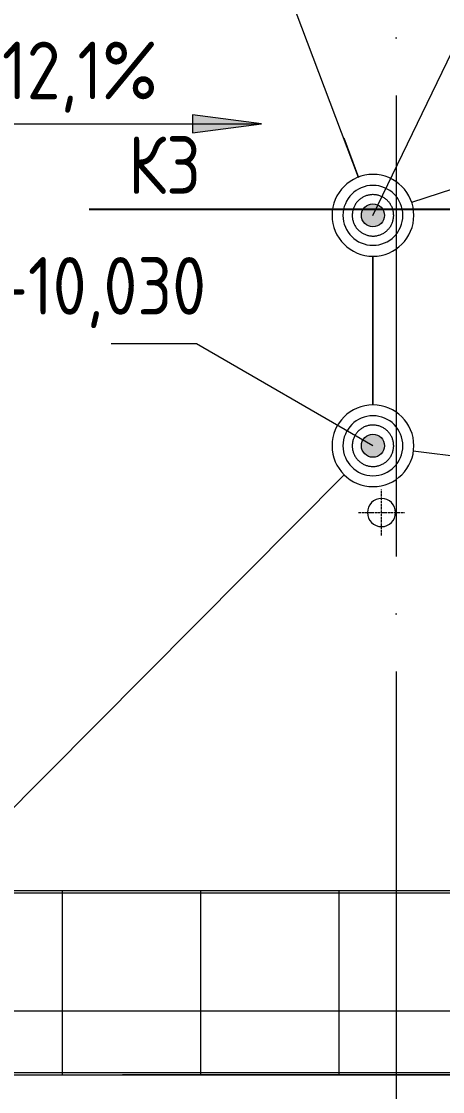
# Model space of a CAD drawing. Header units: millimetres. Extents: x -88595 to 880822, y -1054509 to -148035.
# Drawn here: x 538388 to 540215, y -247325 to -242680 of the extents above; entities that cross this region are included whole.
import ezdxf

# ---------------------------------------------------------------- set-up
doc = ezdxf.new("R2010")
doc.units = ezdxf.units.MM
doc.linetypes.add('ADSK_Линия сетки', pattern=[25, 20, -2.5, 0, -2.5])
doc.linetypes.add('ADSK_Осевая', pattern=[14, 10, -2, 0, -2])
for name, color, linetype, lineweight in [('Крыша', 7, 'Continuous', 9), ('Марки', 7, 'Continuous', 20), ('Оборудование', 7, 'Continuous', 18), ('Ограждение', 7, 'Continuous', 9), ('Оси', 7, 'Continuous', 9), ('Отметки', 7, 'Continuous', 9), ('Размеры', 7, 'Continuous', 9), ('Трубопровод', 7, 'Continuous', 18)]:
    doc.layers.add(name, color=color, linetype=linetype, lineweight=lineweight)
doc.layers.add('П4', color=1, linetype='Continuous')
doc.styles.add('$5$GOST Common', font='GOST_Common.ttf', dxfattribs={"width": 0.9, "height": 250})
doc.styles.add('GOST Common_2', font='GOST_Common.ttf', dxfattribs={"width": 0.9, "height": 350})

# ---------------------------------------------------------------- blocks, each defined once
blk = doc.blocks.new('Кровля')
at = {"layer": 'Ограждение'}
h = blk.add_hatch(dxfattribs=at)
h.set_pattern_fill('FP_53', color=256, style=0, pattern_type=2)
h.set_pattern_definition([(0, (548766.5, 672262.3), (0, 424.264), []), (90, (548766.5, 672262.3), (-600, 4e-14), [])])
h.paths.add_polyline_path([(553034.5, 679975.5), (553170.1, 679975.5), (553170.1, 679985.5), (549677.7, 679985.5), (549677.7, 679975.5), (552670.5, 679975.5)])
h = blk.add_hatch(dxfattribs=at)
h.set_pattern_fill('FP_18', color=256, style=0, pattern_type=2)
h.set_pattern_definition([(0, (548766.5, 663825.2), (0, 600), []), (90, (548766.5, 663825.2), (-600, 4e-14), [])])
h.paths.add_polyline_path([(552640.5, 679195.5), (553170.1, 679195.5), (553170.1, 679975.5), (549677.7, 679975.5), (549677.7, 679195.5), (552620.5, 679195.5)])
h = blk.add_hatch(dxfattribs=at)
h.set_pattern_fill('FP_54', color=256, style=0, pattern_type=2)
h.set_pattern_definition([(0, (548766.5, 671148.3), (0, 424.264), []), (90, (548766.5, 671148.3), (-600, 4e-14), [])])
h.paths.add_polyline_path([(551918, 679185.5), (553170.1, 679185.5), (553170.1, 679195.5), (549677.7, 679195.5), (549677.7, 679185.5), (551545.9, 679185.5)])
at = {"layer": 'Отметки'}
h = blk.add_hatch(color=256, dxfattribs=at)
edge = h.paths.add_edge_path()
edge.add_arc((552180.5, 682915.5), 50, 0, 360)
h = blk.add_hatch(color=256, dxfattribs=at)
edge = h.paths.add_edge_path()
edge.add_arc((552180.5, 681915.5), 50, 0, 360)
at = {"layer": 'Размеры'}
blk.add_hatch(color=256, dxfattribs=at).paths.add_polyline_path([(551697.1, 683312.8), (551397, 683352.2), (551397.1, 683273.2)])
blk.add_hatch(color=256, dxfattribs=at).paths.add_polyline_path([(551697.1, 683312.8), (551397, 683352.2), (551397.1, 683273.2)])
at = {"layer": 'Крыша'}
for p, q in [((552118.3, 683080.2), (551436.5, 684885.5)), ((555895.5, 684141.5), (552348.1, 682970.8)), ((552053.5, 683251.6), (552118.3, 683080.2)), ((552180.5, 682093), (552180.5, 682738)), ((552180.5, 682738), (552180.5, 682093)), ((552355.1, 681893.5), (555037.7, 681557)), ((550263.2, 679985.5), (552055.5, 681789.6)), ((552055.5, 681789.6), (550263.2, 679985.5))]:
    blk.add_line(p, q, dxfattribs=at)
at = {"layer": 'Оборудование', "flags": 128}
for points in [[(552270.4, 682915.5), (552270.3, 682919), (552270.1, 682922.6), (552269.7, 682926.2), (552269.2, 682929.8), (552268.6, 682933.3), (552267.8, 682936.8), (552266.9, 682940.3), (552265.8, 682943.7), (552264.6, 682947.1), (552263.3, 682950.5), (552261.8, 682953.7), (552260.2, 682957), (552258.5, 682960.1), (552256.6, 682963.2), (552254.7, 682966.2), (552252.6, 682969.1), (552250.4, 682972), (552248.1, 682974.7), (552245.6, 682977.4), (552243.1, 682979.9), (552240.5, 682982.4), (552237.8, 682984.7), (552234.9, 682987), (552232, 682989.1), (552229.1, 682991.1), (552226, 682993), (552222.9, 682994.7), (552219.7, 682996.3), (552216.4, 682997.8), (552213.1, 682999.2), (552209.7, 683000.5), (552206.3, 683001.6), (552202.8, 683002.5), (552199.3, 683003.3), (552195.8, 683004), (552192.2, 683004.6), (552188.7, 683005), (552185.1, 683005.2), (552181.5, 683005.3), (552177.9, 683005.3), (552174.3, 683005.1), (552170.7, 683004.8), (552167.1, 683004.3), (552163.6, 683003.7), (552160.1, 683003), (552156.6, 683002.1), (552153.2, 683001.1), (552149.8, 682999.9), (552146.4, 682998.6), (552143.1, 682997.2), (552139.9, 682995.6), (552136.7, 682993.9), (552133.6, 682992.1), (552130.6, 682990.2), (552127.6, 682988.1), (552124.8, 682985.9), (552122, 682983.7), (552119.3, 682981.3), (552116.7, 682978.8), (552114.2, 682976.2), (552111.9, 682973.5), (552109.6, 682970.7), (552107.4, 682967.8), (552105.4, 682964.8), (552103.5, 682961.8), (552101.7, 682958.7), (552100, 682955.5), (552098.5, 682952.2), (552097.1, 682948.9), (552095.8, 682945.6), (552094.7, 682942.2), (552093.7, 682938.7), (552092.8, 682935.2), (552092.1, 682931.7), (552091.5, 682928.1), (552091.1, 682924.6), (552090.8, 682921), (552090.7, 682917.4), (552090.6, 682915.5)], [(552090.6, 682915.5), (552090.7, 682911.9), (552090.9, 682908.3), (552091.3, 682904.7), (552091.8, 682901.1), (552092.4, 682897.6), (552093.2, 682894.1), (552094.1, 682890.6), (552095.2, 682887.2), (552096.4, 682883.8), (552097.7, 682880.5), (552099.2, 682877.2), (552100.8, 682874), (552102.5, 682870.8), (552104.4, 682867.7), (552106.3, 682864.7), (552108.4, 682861.8), (552110.6, 682858.9), (552112.9, 682856.2), (552115.4, 682853.5), (552117.9, 682851), (552120.5, 682848.5), (552123.2, 682846.2), (552126.1, 682844), (552129, 682841.8), (552131.9, 682839.8), (552135, 682838), (552138.1, 682836.2), (552141.3, 682834.6), (552144.6, 682833.1), (552147.9, 682831.7), (552151.3, 682830.5), (552154.7, 682829.4), (552158.2, 682828.4), (552161.7, 682827.6), (552165.2, 682826.9), (552168.8, 682826.4), (552172.4, 682826), (552175.9, 682825.7), (552179.5, 682825.6), (552183.1, 682825.6), (552186.7, 682825.8), (552190.3, 682826.1), (552193.9, 682826.6), (552197.4, 682827.2), (552200.9, 682827.9), (552204.4, 682828.8), (552207.9, 682829.8), (552211.3, 682831), (552214.6, 682832.3), (552217.9, 682833.7), (552221.1, 682835.3), (552224.3, 682837), (552227.4, 682838.8), (552230.4, 682840.7), (552233.4, 682842.8), (552236.3, 682845), (552239, 682847.3), (552241.7, 682849.6), (552244.3, 682852.1), (552246.8, 682854.8), (552249.1, 682857.5), (552251.4, 682860.2), (552253.6, 682863.1), (552255.6, 682866.1), (552257.5, 682869.1), (552259.3, 682872.2), (552261, 682875.4), (552262.5, 682878.7), (552263.9, 682882), (552265.2, 682885.4), (552266.3, 682888.8), (552267.3, 682892.2), (552268.2, 682895.7), (552268.9, 682899.2), (552269.5, 682902.8), (552269.9, 682906.3), (552270.2, 682909.9), (552270.4, 682913.5), (552270.4, 682915.5)], [(552270.4, 681915.5), (552270.3, 681919), (552270.1, 681922.6), (552269.7, 681926.2), (552269.2, 681929.8), (552268.6, 681933.3), (552267.8, 681936.8), (552266.9, 681940.3), (552265.8, 681943.7), (552264.6, 681947.1), (552263.3, 681950.5), (552261.8, 681953.7), (552260.2, 681957), (552258.5, 681960.1), (552256.6, 681963.2), (552254.7, 681966.2), (552252.6, 681969.1), (552250.4, 681972), (552248.1, 681974.7), (552245.6, 681977.4), (552243.1, 681979.9), (552240.5, 681982.4), (552237.8, 681984.7), (552234.9, 681987), (552232, 681989.1), (552229.1, 681991.1), (552226, 681993), (552222.9, 681994.7), (552219.7, 681996.3), (552216.4, 681997.8), (552213.1, 681999.2), (552209.7, 682000.5), (552206.3, 682001.6), (552202.8, 682002.5), (552199.3, 682003.3), (552195.8, 682004), (552192.2, 682004.6), (552188.7, 682005), (552185.1, 682005.2), (552181.5, 682005.3), (552177.9, 682005.3), (552174.3, 682005.1), (552170.7, 682004.8), (552167.1, 682004.3), (552163.6, 682003.7), (552160.1, 682003), (552156.6, 682002.1), (552153.2, 682001.1), (552149.8, 681999.9), (552146.4, 681998.6), (552143.1, 681997.2), (552139.9, 681995.6), (552136.7, 681993.9), (552133.6, 681992.1), (552130.6, 681990.2), (552127.6, 681988.1), (552124.8, 681985.9), (552122, 681983.7), (552119.3, 681981.3), (552116.7, 681978.8), (552114.2, 681976.2), (552111.9, 681973.5), (552109.6, 681970.7), (552107.4, 681967.8), (552105.4, 681964.8), (552103.5, 681961.8), (552101.7, 681958.7), (552100, 681955.5), (552098.5, 681952.2), (552097.1, 681948.9), (552095.8, 681945.6), (552094.7, 681942.2), (552093.7, 681938.7), (552092.8, 681935.2), (552092.1, 681931.7), (552091.5, 681928.1), (552091.1, 681924.6), (552090.8, 681921), (552090.7, 681917.4), (552090.6, 681915.5)], [(552090.6, 681915.5), (552090.7, 681911.9), (552090.9, 681908.3), (552091.3, 681904.7), (552091.8, 681901.1), (552092.4, 681897.6), (552093.2, 681894.1), (552094.1, 681890.6), (552095.2, 681887.2), (552096.4, 681883.8), (552097.7, 681880.5), (552099.2, 681877.2), (552100.8, 681874), (552102.5, 681870.8), (552104.4, 681867.7), (552106.3, 681864.7), (552108.4, 681861.8), (552110.6, 681858.9), (552112.9, 681856.2), (552115.4, 681853.5), (552117.9, 681851), (552120.5, 681848.5), (552123.2, 681846.2), (552126.1, 681844), (552129, 681841.8), (552131.9, 681839.8), (552135, 681838), (552138.1, 681836.2), (552141.3, 681834.6), (552144.6, 681833.1), (552147.9, 681831.7), (552151.3, 681830.5), (552154.7, 681829.4), (552158.2, 681828.4), (552161.7, 681827.6), (552165.2, 681826.9), (552168.8, 681826.4), (552172.4, 681826), (552175.9, 681825.7), (552179.5, 681825.6), (552183.1, 681825.6), (552186.7, 681825.8), (552190.3, 681826.1), (552193.9, 681826.6), (552197.4, 681827.2), (552200.9, 681827.9), (552204.4, 681828.8), (552207.9, 681829.8), (552211.3, 681831), (552214.6, 681832.3), (552217.9, 681833.7), (552221.1, 681835.3), (552224.3, 681837), (552227.4, 681838.8), (552230.4, 681840.7), (552233.4, 681842.8), (552236.3, 681845), (552239, 681847.3), (552241.7, 681849.6), (552244.3, 681852.1), (552246.8, 681854.8), (552249.1, 681857.5), (552251.4, 681860.2), (552253.6, 681863.1), (552255.6, 681866.1), (552257.5, 681869.1), (552259.3, 681872.2), (552261, 681875.4), (552262.5, 681878.7), (552263.9, 681882), (552265.2, 681885.4), (552266.3, 681888.8), (552267.3, 681892.2), (552268.2, 681895.7), (552268.9, 681899.2), (552269.5, 681902.8), (552269.9, 681906.3), (552270.2, 681909.9), (552270.4, 681913.5), (552270.4, 681915.5)]]:
    blk.add_lwpolyline(points, dxfattribs=at)
at = {"layer": 'Оборудование'}
for centre, radius, start, end in [((552180.5, 682915.5), 177.5, 0, 180), ((552180.5, 682915.5), 130, 0, 180), ((552180.5, 682915.5), 177.5, 180, 0), ((552180.5, 682915.5), 130, 180, 0), ((552180.5, 681915.5), 177.5, 0, 180), ((552180.5, 681915.5), 130, 0, 180), ((552180.5, 681915.5), 177.5, 180, 0), ((552180.5, 681915.5), 130, 180, 0)]:
    blk.add_arc(centre, radius, start, end, dxfattribs=at)
at = {"layer": 'Ограждение'}
for p, q in [((549677.7, 679985.5), (553170.1, 679985.5)), ((549677.7, 679975.5), (553170.1, 679975.5)), ((549677.7, 679195.5), (553170.1, 679195.5)), ((549677.7, 679185.5), (553170.1, 679185.5))]:
    blk.add_line(p, q, dxfattribs=at)
at = {"layer": 'Оси', "linetype": 'ADSK_Линия сетки', "ltscale": 100}
for p, q in [((552280.5, 695936.1), (552280.5, 629959.3)), ((580595.5, 679185.5), (508358.2, 679185.5))]:
    blk.add_line(p, q, dxfattribs=at)
at = {"layer": 'Отметки', "lineweight": 20}
for p, q in [((552180.5, 682915.5), (552630.5, 683849)), ((551414.5, 682357.7), (551045.5, 682357.7)), ((552180.5, 681915.5), (551414.5, 682357.7))]:
    blk.add_line(p, q, dxfattribs=at)
at = {"layer": 'Отметки'}
for centre in [(552180.5, 682915.5), (552180.5, 681915.5)]:
    blk.add_circle(centre, 50, dxfattribs=at)
at = {"layer": 'Размеры'}
for p, q in [((551697.1, 683312.8), (551397, 683352.2)), ((551397, 683352.2), (551397.1, 683273.2)), ((551697.1, 683312.8), (551397, 683352.2)), ((551397, 683352.2), (551397.1, 683273.2)), ((551397.1, 683273.2), (551697.1, 683312.8)), ((551397.1, 683273.2), (551697.1, 683312.8))]:
    blk.add_line(p, q, dxfattribs=at)
at = {"layer": 'Размеры', "lineweight": 20}
blk.add_line((550197.1, 683312.4), (551697.1, 683312.8), dxfattribs=at)
blk.add_line((550197.1, 683312.4), (551697.1, 683312.8), dxfattribs=at)
at = {"layer": 'Трубопровод', "linetype": 'ADSK_Осевая'}
for p, q in [((552217.7, 681525.5), (552217.7, 681725.5)), ((552117.7, 681625.5), (552317.7, 681625.5))]:
    blk.add_line(p, q, dxfattribs=at)
at = {"layer": 'Трубопровод'}
for start, end in [(0, 180), (180, 0)]:
    blk.add_arc((552217.7, 681625.5), 61, start, end, dxfattribs=at)
at = {"layer": 'Отметки', "style": 'GOST Common_2', "width": 0.9}
blk.add_text('+10,030', height=250, dxfattribs=at).set_placement((550537.8, 682484.4))
at = {"layer": 'Размеры', "style": 'GOST Common_2', "width": 0.9}
blk.add_text('12,1%%%', height=250, rotation=0.0158, dxfattribs=at).set_placement((550571.3, 683419.2))
blk.add_text('12,1%%%', height=250, rotation=0.0158, dxfattribs=at).set_placement((550571.3, 683419.2))

msp = doc.modelspace()

# ---------------------------------------------------------------- linework, layer by layer
at = {"layer": 'П4', "color": 7, "ltscale": 100}
msp.add_line((540328, -243496.3), (538681.7, -243496.3), dxfattribs=at)

# ---------------------------------------------------------------- block references
at = {"layer": 'Оборудование', "color": 5, "true_color": 0x0000ff}
msp.add_blockref('Кровля', (-12267.3, -926437.4), dxfattribs=at)

# ---------------------------------------------------------------- texts
at = {"layer": 'Марки', "lineweight": 9, "insert": (538851.5, -243178.4), "char_height": 250, "width": 216.456, "attachment_point": 1, "style": '$5$GOST Common'}
msp.add_mtext('К3', dxfattribs=at)

doc.saveas('drawing.dxf')
